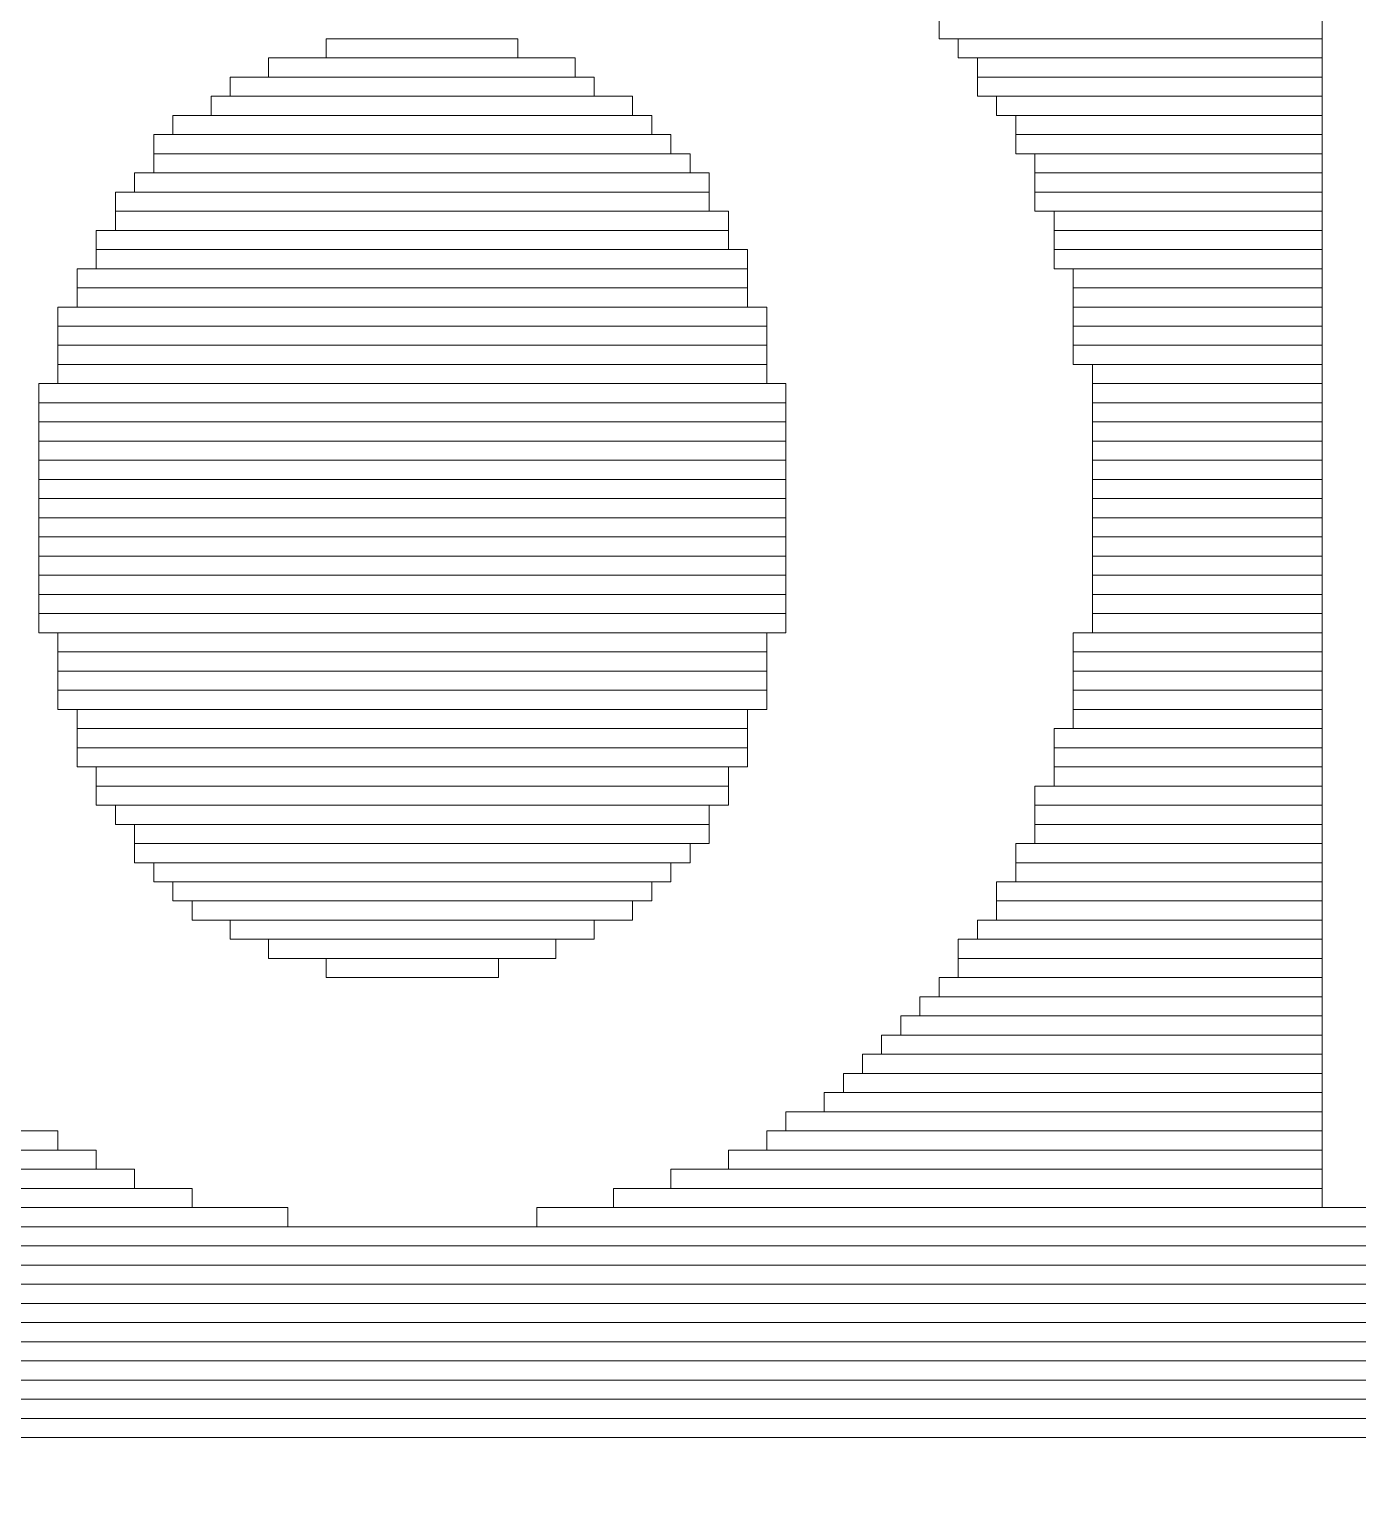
# Model space of a CAD drawing. Header units: millimetres. Extents: x -90 to 99, y -65 to 67.
# Drawn here: x 64.016 to 65.778, y -12.32 to -10.386 of the extents above; entities that cross this region are included whole.
import ezdxf

# ---------------------------------------------------------------- set-up
doc = ezdxf.new("R2010")
doc.units = ezdxf.units.MM
doc.header["$MEASUREMENT"] = 0
doc.layers.add('BG_OUTLINE', color=7, linetype='Continuous')
doc.layers.add('MA_PEN3', color=7, linetype='Continuous')

msp = doc.modelspace()

# ---------------------------------------------------------------- linework, layer by layer
at = {"layer": 'BG_OUTLINE', "color": 3, "lineweight": 9}
msp.add_open_spline([(-71.7269, -61.8795), (-71.7269, -61.8795), (-71.7343, 42.2681), (-71.7343, 42.2681), (-71.7343, 42.2681), (-71.7348, 43.0066), (-71.4419, 43.715), (-70.92, 44.2375), (-70.92, 44.2375), (-70.3982, 44.76), (-69.6866, 45.0538), (-68.9482, 45.0543), (-68.9482, 45.0543), (-68.9482, 45.0543), (75.2046, 45.0543), (75.2046, 45.0543), (75.2046, 45.0543), (76.8319, 45.0552), (78.1763, 43.7805), (78.2661, 42.1556), (78.2661, 42.1556), (78.2661, 42.1556), (78.2661, 31.2814), (78.2661, 31.2814), (78.2661, 31.2814), (78.2661, 31.2814), (72.2646, 31.2814), (72.2646, 31.2814), (72.2646, 31.2814), (72.2646, 31.2814), (72.2646, 26.9814), (72.2646, 26.9814), (72.2646, 26.9814), (72.2646, 26.9814), (78.2661, 26.9814), (78.2661, 26.9814), (78.2661, 26.9814), (78.2661, 26.9814), (78.2661, 18.6553), (78.2661, 18.6553), (78.2661, 18.6553), (78.2661, 18.6553), (72.2496, 18.6553), (72.2496, 18.6553), (72.2496, 18.6553), (72.2496, 18.6553), (72.2496, 14.3553), (72.2496, 14.3553), (72.2496, 14.3553), (72.2496, 14.3553), (78.2661, 14.3553), (78.2661, 14.3553), (78.2661, 14.3553), (78.2661, 14.3553), (78.2661, 9.255), (78.2661, 9.255), (78.2661, 9.255), (78.2661, 9.255), (72.2648, 9.255), (72.2648, 9.255), (72.2648, 9.255), (72.2648, 9.255), (72.2648, 4.955), (72.2648, 4.955), (72.2648, 4.955), (72.2648, 4.955), (78.2661, 4.955), (78.2661, 4.955), (78.2661, 4.955), (78.2661, 4.955), (78.2661, -3.3762), (78.2661, -3.3762), (78.2661, -3.3762), (78.2661, -3.3762), (72.2445, -3.3762), (72.2445, -3.3762), (72.2445, -3.3762), (72.2445, -3.3762), (72.2445, -7.6762), (72.2445, -7.6762), (72.2445, -7.6762), (72.2445, -7.6762), (78.2661, -7.6762), (78.2661, -7.6762), (78.2661, -7.6762), (78.2661, -7.6762), (78.2661, -12.7615), (78.2661, -12.7615), (78.2661, -12.7615), (78.2661, -12.7615), (72.2651, -12.7615), (72.2651, -12.7615), (72.2651, -12.7615), (72.2651, -12.7615), (72.2651, -17.0615), (72.2651, -17.0615), (72.2651, -17.0615), (72.2651, -17.0615), (78.2661, -17.0615), (78.2661, -17.0615), (78.2661, -17.0615), (78.2661, -17.0615), (78.2661, -25.4097), (78.2661, -25.4097), (78.2661, -25.4097), (78.2661, -25.4097), (72.2656, -25.4097), (72.2656, -25.4097), (72.2656, -25.4097), (72.2656, -25.4097), (72.2656, -29.7097), (72.2656, -29.7097), (72.2656, -29.7097), (72.2656, -29.7097), (78.2661, -29.7097), (78.2661, -29.7097), (78.2661, -29.7097), (78.2661, -29.7097), (78.2661, -34.793), (78.2661, -34.793), (78.2661, -34.793), (78.2661, -34.793), (72.2679, -34.793), (72.2679, -34.793), (72.2679, -34.793), (72.2679, -34.793), (72.2679, -39.0929), (72.2679, -39.0929), (72.2679, -39.0929), (72.2679, -39.0929), (78.2661, -39.0929), (78.2661, -39.0929), (78.2661, -39.0929), (78.2661, -39.0929), (78.2661, -47.4269), (78.2661, -47.4269), (78.2661, -47.4269), (78.2661, -47.4269), (72.2679, -47.4269), (72.2679, -47.4269), (72.2679, -47.4269), (72.2679, -47.4269), (72.2679, -51.7269), (72.2679, -51.7269), (72.2679, -51.7269), (72.2679, -51.7269), (78.2661, -51.7269), (78.2661, -51.7269), (78.2661, -51.7269), (78.2661, -51.7269), (78.2661, -51.8138), (78.2661, -51.8138), (78.2661, -51.8138), (78.2661, -51.8138), (78.2656, -61.8468), (78.2656, -61.8468), (78.2656, -61.8468), (78.2661, -62.6669), (77.9407, -63.4536), (77.3612, -64.0339), (77.3612, -64.0339), (76.7817, -64.6142), (75.9915, -64.9405), (75.1713, -64.941), (75.1713, -64.941), (75.1713, -64.941), (-68.6609, -64.9456), (-68.6609, -64.9456), (-68.6609, -64.9456), (-69.4735, -64.9461), (-70.2531, -64.6237), (-70.8281, -64.0495), (-70.8281, -64.0495), (-71.4031, -63.4752), (-71.7264, -62.6922), (-71.7269, -61.8795)], degree=3, knots=[0, 0, 0, 0, 0.022727, 0.022727, 0.022727, 0.022727, 0.045455, 0.045455, 0.045455, 0.045455, 0.068182, 0.068182, 0.068182, 0.068182, 0.090909, 0.090909, 0.090909, 0.090909, 0.113636, 0.113636, 0.113636, 0.113636, 0.136364, 0.136364, 0.136364, 0.136364, 0.159091, 0.159091, 0.159091, 0.159091, 0.181818, 0.181818, 0.181818, 0.181818, 0.204545, 0.204545, 0.204545, 0.204545, 0.227273, 0.227273, 0.227273, 0.227273, 0.25, 0.25, 0.25, 0.25, 0.272727, 0.272727, 0.272727, 0.272727, 0.295455, 0.295455, 0.295455, 0.295455, 0.318182, 0.318182, 0.318182, 0.318182, 0.340909, 0.340909, 0.340909, 0.340909, 0.363636, 0.363636, 0.363636, 0.363636, 0.386364, 0.386364, 0.386364, 0.386364, 0.409091, 0.409091, 0.409091, 0.409091, 0.431818, 0.431818, 0.431818, 0.431818, 0.454545, 0.454545, 0.454545, 0.454545, 0.477273, 0.477273, 0.477273, 0.477273, 0.5, 0.5, 0.5, 0.5, 0.522727, 0.522727, 0.522727, 0.522727, 0.545455, 0.545455, 0.545455, 0.545455, 0.568182, 0.568182, 0.568182, 0.568182, 0.590909, 0.590909, 0.590909, 0.590909, 0.613636, 0.613636, 0.613636, 0.613636, 0.636364, 0.636364, 0.636364, 0.636364, 0.659091, 0.659091, 0.659091, 0.659091, 0.681818, 0.681818, 0.681818, 0.681818, 0.704545, 0.704545, 0.704545, 0.704545, 0.727273, 0.727273, 0.727273, 0.727273, 0.75, 0.75, 0.75, 0.75, 0.772727, 0.772727, 0.772727, 0.772727, 0.795455, 0.795455, 0.795455, 0.795455, 0.818182, 0.818182, 0.818182, 0.818182, 0.840909, 0.840909, 0.840909, 0.840909, 0.863636, 0.863636, 0.863636, 0.863636, 0.886364, 0.886364, 0.886364, 0.886364, 0.909091, 0.909091, 0.909091, 0.909091, 0.931818, 0.931818, 0.931818, 0.931818, 0.954545, 0.954545, 0.954545, 0.954545, 0.977273, 0.977273, 0.977273, 0.977273, 1, 1, 1, 1], dxfattribs=at)
at = {"layer": 'MA_PEN3', "color": 5, "lineweight": 9}
for points in [[(65.2224, -10.3991), (65.2224, -10.3991), (65.2224, -10.3737), (65.2224, -10.3737), (65.2224, -10.3737), (65.2224, -10.3737), (65.7304, -10.3737), (65.7304, -10.3737), (65.7304, -10.3737), (65.7304, -10.3737), (65.7304, -10.3991), (65.7304, -10.3991), (65.7304, -10.3991), (65.7304, -10.3991), (65.2224, -10.3991), (65.2224, -10.3991)], [(64.4096, -10.4245), (64.4096, -10.4245), (64.4096, -10.3991), (64.4096, -10.3991), (64.4096, -10.3991), (64.4096, -10.3991), (64.6636, -10.3991), (64.6636, -10.3991), (64.6636, -10.3991), (64.6636, -10.3991), (64.6636, -10.4245), (64.6636, -10.4245), (64.6636, -10.4245), (64.6636, -10.4245), (64.4096, -10.4245), (64.4096, -10.4245)], [(65.2478, -10.4245), (65.2478, -10.4245), (65.2478, -10.3991), (65.2478, -10.3991), (65.2478, -10.3991), (65.2478, -10.3991), (65.7304, -10.3991), (65.7304, -10.3991), (65.7304, -10.3991), (65.7304, -10.3991), (65.7304, -10.4245), (65.7304, -10.4245), (65.7304, -10.4245), (65.7304, -10.4245), (65.2478, -10.4245), (65.2478, -10.4245)], [(64.3334, -10.4499), (64.3334, -10.4499), (64.3334, -10.4245), (64.3334, -10.4245), (64.3334, -10.4245), (64.3334, -10.4245), (64.7398, -10.4245), (64.7398, -10.4245), (64.7398, -10.4245), (64.7398, -10.4245), (64.7398, -10.4499), (64.7398, -10.4499), (64.7398, -10.4499), (64.7398, -10.4499), (64.3334, -10.4499), (64.3334, -10.4499)], [(65.2732, -10.4499), (65.2732, -10.4499), (65.2732, -10.4245), (65.2732, -10.4245), (65.2732, -10.4245), (65.2732, -10.4245), (65.7304, -10.4245), (65.7304, -10.4245), (65.7304, -10.4245), (65.7304, -10.4245), (65.7304, -10.4499), (65.7304, -10.4499), (65.7304, -10.4499), (65.7304, -10.4499), (65.2732, -10.4499), (65.2732, -10.4499)], [(64.2826, -10.4753), (64.2826, -10.4753), (64.2826, -10.4499), (64.2826, -10.4499), (64.2826, -10.4499), (64.2826, -10.4499), (64.7652, -10.4499), (64.7652, -10.4499), (64.7652, -10.4499), (64.7652, -10.4499), (64.7652, -10.4753), (64.7652, -10.4753), (64.7652, -10.4753), (64.7652, -10.4753), (64.2826, -10.4753), (64.2826, -10.4753)], [(65.2732, -10.4753), (65.2732, -10.4753), (65.2732, -10.4499), (65.2732, -10.4499), (65.2732, -10.4499), (65.2732, -10.4499), (65.7304, -10.4499), (65.7304, -10.4499), (65.7304, -10.4499), (65.7304, -10.4499), (65.7304, -10.4753), (65.7304, -10.4753), (65.7304, -10.4753), (65.7304, -10.4753), (65.2732, -10.4753), (65.2732, -10.4753)], [(64.2572, -10.5007), (64.2572, -10.5007), (64.2572, -10.4753), (64.2572, -10.4753), (64.2572, -10.4753), (64.2572, -10.4753), (64.816, -10.4753), (64.816, -10.4753), (64.816, -10.4753), (64.816, -10.4753), (64.816, -10.5007), (64.816, -10.5007), (64.816, -10.5007), (64.816, -10.5007), (64.2572, -10.5007), (64.2572, -10.5007)], [(65.2986, -10.5007), (65.2986, -10.5007), (65.2986, -10.4753), (65.2986, -10.4753), (65.2986, -10.4753), (65.2986, -10.4753), (65.7304, -10.4753), (65.7304, -10.4753), (65.7304, -10.4753), (65.7304, -10.4753), (65.7304, -10.5007), (65.7304, -10.5007), (65.7304, -10.5007), (65.7304, -10.5007), (65.2986, -10.5007), (65.2986, -10.5007)], [(64.2064, -10.5261), (64.2064, -10.5261), (64.2064, -10.5007), (64.2064, -10.5007), (64.2064, -10.5007), (64.2064, -10.5007), (64.8414, -10.5007), (64.8414, -10.5007), (64.8414, -10.5007), (64.8414, -10.5007), (64.8414, -10.5261), (64.8414, -10.5261), (64.8414, -10.5261), (64.8414, -10.5261), (64.2064, -10.5261), (64.2064, -10.5261)], [(65.324, -10.5261), (65.324, -10.5261), (65.324, -10.5007), (65.324, -10.5007), (65.324, -10.5007), (65.324, -10.5007), (65.7304, -10.5007), (65.7304, -10.5007), (65.7304, -10.5007), (65.7304, -10.5007), (65.7304, -10.5261), (65.7304, -10.5261), (65.7304, -10.5261), (65.7304, -10.5261), (65.324, -10.5261), (65.324, -10.5261)], [(64.181, -10.5515), (64.181, -10.5515), (64.181, -10.5261), (64.181, -10.5261), (64.181, -10.5261), (64.181, -10.5261), (64.8668, -10.5261), (64.8668, -10.5261), (64.8668, -10.5261), (64.8668, -10.5261), (64.8668, -10.5515), (64.8668, -10.5515), (64.8668, -10.5515), (64.8668, -10.5515), (64.181, -10.5515), (64.181, -10.5515)], [(65.324, -10.5515), (65.324, -10.5515), (65.324, -10.5261), (65.324, -10.5261), (65.324, -10.5261), (65.324, -10.5261), (65.7304, -10.5261), (65.7304, -10.5261), (65.7304, -10.5261), (65.7304, -10.5261), (65.7304, -10.5515), (65.7304, -10.5515), (65.7304, -10.5515), (65.7304, -10.5515), (65.324, -10.5515), (65.324, -10.5515)], [(64.181, -10.5769), (64.181, -10.5769), (64.181, -10.5515), (64.181, -10.5515), (64.181, -10.5515), (64.181, -10.5515), (64.8922, -10.5515), (64.8922, -10.5515), (64.8922, -10.5515), (64.8922, -10.5515), (64.8922, -10.5769), (64.8922, -10.5769), (64.8922, -10.5769), (64.8922, -10.5769), (64.181, -10.5769), (64.181, -10.5769)], [(65.3494, -10.5769), (65.3494, -10.5769), (65.3494, -10.5515), (65.3494, -10.5515), (65.3494, -10.5515), (65.3494, -10.5515), (65.7304, -10.5515), (65.7304, -10.5515), (65.7304, -10.5515), (65.7304, -10.5515), (65.7304, -10.5769), (65.7304, -10.5769), (65.7304, -10.5769), (65.7304, -10.5769), (65.3494, -10.5769), (65.3494, -10.5769)], [(64.1556, -10.6023), (64.1556, -10.6023), (64.1556, -10.5769), (64.1556, -10.5769), (64.1556, -10.5769), (64.1556, -10.5769), (64.9176, -10.5769), (64.9176, -10.5769), (64.9176, -10.5769), (64.9176, -10.5769), (64.9176, -10.6023), (64.9176, -10.6023), (64.9176, -10.6023), (64.9176, -10.6023), (64.1556, -10.6023), (64.1556, -10.6023)], [(65.3494, -10.6023), (65.3494, -10.6023), (65.3494, -10.5769), (65.3494, -10.5769), (65.3494, -10.5769), (65.3494, -10.5769), (65.7304, -10.5769), (65.7304, -10.5769), (65.7304, -10.5769), (65.7304, -10.5769), (65.7304, -10.6023), (65.7304, -10.6023), (65.7304, -10.6023), (65.7304, -10.6023), (65.3494, -10.6023), (65.3494, -10.6023)], [(64.1302, -10.6277), (64.1302, -10.6277), (64.1302, -10.6023), (64.1302, -10.6023), (64.1302, -10.6023), (64.1302, -10.6023), (64.9176, -10.6023), (64.9176, -10.6023), (64.9176, -10.6023), (64.9176, -10.6023), (64.9176, -10.6277), (64.9176, -10.6277), (64.9176, -10.6277), (64.9176, -10.6277), (64.1302, -10.6277), (64.1302, -10.6277)], [(65.3494, -10.6277), (65.3494, -10.6277), (65.3494, -10.6023), (65.3494, -10.6023), (65.3494, -10.6023), (65.3494, -10.6023), (65.7304, -10.6023), (65.7304, -10.6023), (65.7304, -10.6023), (65.7304, -10.6023), (65.7304, -10.6277), (65.7304, -10.6277), (65.7304, -10.6277), (65.7304, -10.6277), (65.3494, -10.6277), (65.3494, -10.6277)], [(64.1302, -10.6531), (64.1302, -10.6531), (64.1302, -10.6277), (64.1302, -10.6277), (64.1302, -10.6277), (64.1302, -10.6277), (64.943, -10.6277), (64.943, -10.6277), (64.943, -10.6277), (64.943, -10.6277), (64.943, -10.6531), (64.943, -10.6531), (64.943, -10.6531), (64.943, -10.6531), (64.1302, -10.6531), (64.1302, -10.6531)], [(65.3748, -10.6531), (65.3748, -10.6531), (65.3748, -10.6277), (65.3748, -10.6277), (65.3748, -10.6277), (65.3748, -10.6277), (65.7304, -10.6277), (65.7304, -10.6277), (65.7304, -10.6277), (65.7304, -10.6277), (65.7304, -10.6531), (65.7304, -10.6531), (65.7304, -10.6531), (65.7304, -10.6531), (65.3748, -10.6531), (65.3748, -10.6531)], [(64.1048, -10.6785), (64.1048, -10.6785), (64.1048, -10.6531), (64.1048, -10.6531), (64.1048, -10.6531), (64.1048, -10.6531), (64.943, -10.6531), (64.943, -10.6531), (64.943, -10.6531), (64.943, -10.6531), (64.943, -10.6785), (64.943, -10.6785), (64.943, -10.6785), (64.943, -10.6785), (64.1048, -10.6785), (64.1048, -10.6785)], [(65.3748, -10.6785), (65.3748, -10.6785), (65.3748, -10.6531), (65.3748, -10.6531), (65.3748, -10.6531), (65.3748, -10.6531), (65.7304, -10.6531), (65.7304, -10.6531), (65.7304, -10.6531), (65.7304, -10.6531), (65.7304, -10.6785), (65.7304, -10.6785), (65.7304, -10.6785), (65.7304, -10.6785), (65.3748, -10.6785), (65.3748, -10.6785)], [(64.1048, -10.7039), (64.1048, -10.7039), (64.1048, -10.6785), (64.1048, -10.6785), (64.1048, -10.6785), (64.1048, -10.6785), (64.9684, -10.6785), (64.9684, -10.6785), (64.9684, -10.6785), (64.9684, -10.6785), (64.9684, -10.7039), (64.9684, -10.7039), (64.9684, -10.7039), (64.9684, -10.7039), (64.1048, -10.7039), (64.1048, -10.7039)], [(65.3748, -10.7039), (65.3748, -10.7039), (65.3748, -10.6785), (65.3748, -10.6785), (65.3748, -10.6785), (65.3748, -10.6785), (65.7304, -10.6785), (65.7304, -10.6785), (65.7304, -10.6785), (65.7304, -10.6785), (65.7304, -10.7039), (65.7304, -10.7039), (65.7304, -10.7039), (65.7304, -10.7039), (65.3748, -10.7039), (65.3748, -10.7039)], [(64.0794, -10.7293), (64.0794, -10.7293), (64.0794, -10.7039), (64.0794, -10.7039), (64.0794, -10.7039), (64.0794, -10.7039), (64.9684, -10.7039), (64.9684, -10.7039), (64.9684, -10.7039), (64.9684, -10.7039), (64.9684, -10.7293), (64.9684, -10.7293), (64.9684, -10.7293), (64.9684, -10.7293), (64.0794, -10.7293), (64.0794, -10.7293)], [(65.4002, -10.7293), (65.4002, -10.7293), (65.4002, -10.7039), (65.4002, -10.7039), (65.4002, -10.7039), (65.4002, -10.7039), (65.7304, -10.7039), (65.7304, -10.7039), (65.7304, -10.7039), (65.7304, -10.7039), (65.7304, -10.7293), (65.7304, -10.7293), (65.7304, -10.7293), (65.7304, -10.7293), (65.4002, -10.7293), (65.4002, -10.7293)], [(64.0794, -10.7547), (64.0794, -10.7547), (64.0794, -10.7293), (64.0794, -10.7293), (64.0794, -10.7293), (64.0794, -10.7293), (64.9684, -10.7293), (64.9684, -10.7293), (64.9684, -10.7293), (64.9684, -10.7293), (64.9684, -10.7547), (64.9684, -10.7547), (64.9684, -10.7547), (64.9684, -10.7547), (64.0794, -10.7547), (64.0794, -10.7547)], [(65.4002, -10.7547), (65.4002, -10.7547), (65.4002, -10.7293), (65.4002, -10.7293), (65.4002, -10.7293), (65.4002, -10.7293), (65.7304, -10.7293), (65.7304, -10.7293), (65.7304, -10.7293), (65.7304, -10.7293), (65.7304, -10.7547), (65.7304, -10.7547), (65.7304, -10.7547), (65.7304, -10.7547), (65.4002, -10.7547), (65.4002, -10.7547)], [(64.054, -10.7801), (64.054, -10.7801), (64.054, -10.7547), (64.054, -10.7547), (64.054, -10.7547), (64.054, -10.7547), (64.9938, -10.7547), (64.9938, -10.7547), (64.9938, -10.7547), (64.9938, -10.7547), (64.9938, -10.7801), (64.9938, -10.7801), (64.9938, -10.7801), (64.9938, -10.7801), (64.054, -10.7801), (64.054, -10.7801)], [(65.4002, -10.7801), (65.4002, -10.7801), (65.4002, -10.7547), (65.4002, -10.7547), (65.4002, -10.7547), (65.4002, -10.7547), (65.7304, -10.7547), (65.7304, -10.7547), (65.7304, -10.7547), (65.7304, -10.7547), (65.7304, -10.7801), (65.7304, -10.7801), (65.7304, -10.7801), (65.7304, -10.7801), (65.4002, -10.7801), (65.4002, -10.7801)], [(64.054, -10.8055), (64.054, -10.8055), (64.054, -10.7801), (64.054, -10.7801), (64.054, -10.7801), (64.054, -10.7801), (64.9938, -10.7801), (64.9938, -10.7801), (64.9938, -10.7801), (64.9938, -10.7801), (64.9938, -10.8055), (64.9938, -10.8055), (64.9938, -10.8055), (64.9938, -10.8055), (64.054, -10.8055), (64.054, -10.8055)], [(65.4002, -10.8055), (65.4002, -10.8055), (65.4002, -10.7801), (65.4002, -10.7801), (65.4002, -10.7801), (65.4002, -10.7801), (65.7304, -10.7801), (65.7304, -10.7801), (65.7304, -10.7801), (65.7304, -10.7801), (65.7304, -10.8055), (65.7304, -10.8055), (65.7304, -10.8055), (65.7304, -10.8055), (65.4002, -10.8055), (65.4002, -10.8055)], [(64.054, -10.8309), (64.054, -10.8309), (64.054, -10.8055), (64.054, -10.8055), (64.054, -10.8055), (64.054, -10.8055), (64.9938, -10.8055), (64.9938, -10.8055), (64.9938, -10.8055), (64.9938, -10.8055), (64.9938, -10.8309), (64.9938, -10.8309), (64.9938, -10.8309), (64.9938, -10.8309), (64.054, -10.8309), (64.054, -10.8309)], [(65.4002, -10.8309), (65.4002, -10.8309), (65.4002, -10.8055), (65.4002, -10.8055), (65.4002, -10.8055), (65.4002, -10.8055), (65.7304, -10.8055), (65.7304, -10.8055), (65.7304, -10.8055), (65.7304, -10.8055), (65.7304, -10.8309), (65.7304, -10.8309), (65.7304, -10.8309), (65.7304, -10.8309), (65.4002, -10.8309), (65.4002, -10.8309)], [(64.054, -10.8563), (64.054, -10.8563), (64.054, -10.8309), (64.054, -10.8309), (64.054, -10.8309), (64.054, -10.8309), (64.9938, -10.8309), (64.9938, -10.8309), (64.9938, -10.8309), (64.9938, -10.8309), (64.9938, -10.8563), (64.9938, -10.8563), (64.9938, -10.8563), (64.9938, -10.8563), (64.054, -10.8563), (64.054, -10.8563)], [(65.4256, -10.8563), (65.4256, -10.8563), (65.4256, -10.8309), (65.4256, -10.8309), (65.4256, -10.8309), (65.4256, -10.8309), (65.7304, -10.8309), (65.7304, -10.8309), (65.7304, -10.8309), (65.7304, -10.8309), (65.7304, -10.8563), (65.7304, -10.8563), (65.7304, -10.8563), (65.7304, -10.8563), (65.4256, -10.8563), (65.4256, -10.8563)], [(64.0286, -10.8817), (64.0286, -10.8817), (64.0286, -10.8563), (64.0286, -10.8563), (64.0286, -10.8563), (64.0286, -10.8563), (65.0192, -10.8563), (65.0192, -10.8563), (65.0192, -10.8563), (65.0192, -10.8563), (65.0192, -10.8817), (65.0192, -10.8817), (65.0192, -10.8817), (65.0192, -10.8817), (64.0286, -10.8817), (64.0286, -10.8817)], [(65.4256, -10.8817), (65.4256, -10.8817), (65.4256, -10.8563), (65.4256, -10.8563), (65.4256, -10.8563), (65.4256, -10.8563), (65.7304, -10.8563), (65.7304, -10.8563), (65.7304, -10.8563), (65.7304, -10.8563), (65.7304, -10.8817), (65.7304, -10.8817), (65.7304, -10.8817), (65.7304, -10.8817), (65.4256, -10.8817), (65.4256, -10.8817)], [(64.0286, -10.9071), (64.0286, -10.9071), (64.0286, -10.8817), (64.0286, -10.8817), (64.0286, -10.8817), (64.0286, -10.8817), (65.0192, -10.8817), (65.0192, -10.8817), (65.0192, -10.8817), (65.0192, -10.8817), (65.0192, -10.9071), (65.0192, -10.9071), (65.0192, -10.9071), (65.0192, -10.9071), (64.0286, -10.9071), (64.0286, -10.9071)], [(65.4256, -10.9071), (65.4256, -10.9071), (65.4256, -10.8817), (65.4256, -10.8817), (65.4256, -10.8817), (65.4256, -10.8817), (65.7304, -10.8817), (65.7304, -10.8817), (65.7304, -10.8817), (65.7304, -10.8817), (65.7304, -10.9071), (65.7304, -10.9071), (65.7304, -10.9071), (65.7304, -10.9071), (65.4256, -10.9071), (65.4256, -10.9071)], [(64.0286, -10.9325), (64.0286, -10.9325), (64.0286, -10.9071), (64.0286, -10.9071), (64.0286, -10.9071), (64.0286, -10.9071), (65.0192, -10.9071), (65.0192, -10.9071), (65.0192, -10.9071), (65.0192, -10.9071), (65.0192, -10.9325), (65.0192, -10.9325), (65.0192, -10.9325), (65.0192, -10.9325), (64.0286, -10.9325), (64.0286, -10.9325)], [(65.4256, -10.9325), (65.4256, -10.9325), (65.4256, -10.9071), (65.4256, -10.9071), (65.4256, -10.9071), (65.4256, -10.9071), (65.7304, -10.9071), (65.7304, -10.9071), (65.7304, -10.9071), (65.7304, -10.9071), (65.7304, -10.9325), (65.7304, -10.9325), (65.7304, -10.9325), (65.7304, -10.9325), (65.4256, -10.9325), (65.4256, -10.9325)], [(64.0286, -10.9579), (64.0286, -10.9579), (64.0286, -10.9325), (64.0286, -10.9325), (64.0286, -10.9325), (64.0286, -10.9325), (65.0192, -10.9325), (65.0192, -10.9325), (65.0192, -10.9325), (65.0192, -10.9325), (65.0192, -10.9579), (65.0192, -10.9579), (65.0192, -10.9579), (65.0192, -10.9579), (64.0286, -10.9579), (64.0286, -10.9579)], [(65.4256, -10.9579), (65.4256, -10.9579), (65.4256, -10.9325), (65.4256, -10.9325), (65.4256, -10.9325), (65.4256, -10.9325), (65.7304, -10.9325), (65.7304, -10.9325), (65.7304, -10.9325), (65.7304, -10.9325), (65.7304, -10.9579), (65.7304, -10.9579), (65.7304, -10.9579), (65.7304, -10.9579), (65.4256, -10.9579), (65.4256, -10.9579)], [(64.0286, -10.9833), (64.0286, -10.9833), (64.0286, -10.9579), (64.0286, -10.9579), (64.0286, -10.9579), (64.0286, -10.9579), (65.0192, -10.9579), (65.0192, -10.9579), (65.0192, -10.9579), (65.0192, -10.9579), (65.0192, -10.9833), (65.0192, -10.9833), (65.0192, -10.9833), (65.0192, -10.9833), (64.0286, -10.9833), (64.0286, -10.9833)], [(65.4256, -10.9833), (65.4256, -10.9833), (65.4256, -10.9579), (65.4256, -10.9579), (65.4256, -10.9579), (65.4256, -10.9579), (65.7304, -10.9579), (65.7304, -10.9579), (65.7304, -10.9579), (65.7304, -10.9579), (65.7304, -10.9833), (65.7304, -10.9833), (65.7304, -10.9833), (65.7304, -10.9833), (65.4256, -10.9833), (65.4256, -10.9833)], [(64.0286, -11.0087), (64.0286, -11.0087), (64.0286, -10.9833), (64.0286, -10.9833), (64.0286, -10.9833), (64.0286, -10.9833), (65.0192, -10.9833), (65.0192, -10.9833), (65.0192, -10.9833), (65.0192, -10.9833), (65.0192, -11.0087), (65.0192, -11.0087), (65.0192, -11.0087), (65.0192, -11.0087), (64.0286, -11.0087), (64.0286, -11.0087)], [(65.4256, -11.0087), (65.4256, -11.0087), (65.4256, -10.9833), (65.4256, -10.9833), (65.4256, -10.9833), (65.4256, -10.9833), (65.7304, -10.9833), (65.7304, -10.9833), (65.7304, -10.9833), (65.7304, -10.9833), (65.7304, -11.0087), (65.7304, -11.0087), (65.7304, -11.0087), (65.7304, -11.0087), (65.4256, -11.0087), (65.4256, -11.0087)], [(64.0286, -11.0341), (64.0286, -11.0341), (64.0286, -11.0087), (64.0286, -11.0087), (64.0286, -11.0087), (64.0286, -11.0087), (65.0192, -11.0087), (65.0192, -11.0087), (65.0192, -11.0087), (65.0192, -11.0087), (65.0192, -11.0341), (65.0192, -11.0341), (65.0192, -11.0341), (65.0192, -11.0341), (64.0286, -11.0341), (64.0286, -11.0341)], [(65.4256, -11.0341), (65.4256, -11.0341), (65.4256, -11.0087), (65.4256, -11.0087), (65.4256, -11.0087), (65.4256, -11.0087), (65.7304, -11.0087), (65.7304, -11.0087), (65.7304, -11.0087), (65.7304, -11.0087), (65.7304, -11.0341), (65.7304, -11.0341), (65.7304, -11.0341), (65.7304, -11.0341), (65.4256, -11.0341), (65.4256, -11.0341)], [(64.0286, -11.0595), (64.0286, -11.0595), (64.0286, -11.0341), (64.0286, -11.0341), (64.0286, -11.0341), (64.0286, -11.0341), (65.0192, -11.0341), (65.0192, -11.0341), (65.0192, -11.0341), (65.0192, -11.0341), (65.0192, -11.0595), (65.0192, -11.0595), (65.0192, -11.0595), (65.0192, -11.0595), (64.0286, -11.0595), (64.0286, -11.0595)], [(65.4256, -11.0595), (65.4256, -11.0595), (65.4256, -11.0341), (65.4256, -11.0341), (65.4256, -11.0341), (65.4256, -11.0341), (65.7304, -11.0341), (65.7304, -11.0341), (65.7304, -11.0341), (65.7304, -11.0341), (65.7304, -11.0595), (65.7304, -11.0595), (65.7304, -11.0595), (65.7304, -11.0595), (65.4256, -11.0595), (65.4256, -11.0595)], [(64.0286, -11.0849), (64.0286, -11.0849), (64.0286, -11.0595), (64.0286, -11.0595), (64.0286, -11.0595), (64.0286, -11.0595), (65.0192, -11.0595), (65.0192, -11.0595), (65.0192, -11.0595), (65.0192, -11.0595), (65.0192, -11.0849), (65.0192, -11.0849), (65.0192, -11.0849), (65.0192, -11.0849), (64.0286, -11.0849), (64.0286, -11.0849)], [(65.4256, -11.0849), (65.4256, -11.0849), (65.4256, -11.0595), (65.4256, -11.0595), (65.4256, -11.0595), (65.4256, -11.0595), (65.7304, -11.0595), (65.7304, -11.0595), (65.7304, -11.0595), (65.7304, -11.0595), (65.7304, -11.0849), (65.7304, -11.0849), (65.7304, -11.0849), (65.7304, -11.0849), (65.4256, -11.0849), (65.4256, -11.0849)], [(64.0286, -11.1103), (64.0286, -11.1103), (64.0286, -11.0849), (64.0286, -11.0849), (64.0286, -11.0849), (64.0286, -11.0849), (65.0192, -11.0849), (65.0192, -11.0849), (65.0192, -11.0849), (65.0192, -11.0849), (65.0192, -11.1103), (65.0192, -11.1103), (65.0192, -11.1103), (65.0192, -11.1103), (64.0286, -11.1103), (64.0286, -11.1103)], [(65.4256, -11.1103), (65.4256, -11.1103), (65.4256, -11.0849), (65.4256, -11.0849), (65.4256, -11.0849), (65.4256, -11.0849), (65.7304, -11.0849), (65.7304, -11.0849), (65.7304, -11.0849), (65.7304, -11.0849), (65.7304, -11.1103), (65.7304, -11.1103), (65.7304, -11.1103), (65.7304, -11.1103), (65.4256, -11.1103), (65.4256, -11.1103)], [(64.0286, -11.1357), (64.0286, -11.1357), (64.0286, -11.1103), (64.0286, -11.1103), (64.0286, -11.1103), (64.0286, -11.1103), (65.0192, -11.1103), (65.0192, -11.1103), (65.0192, -11.1103), (65.0192, -11.1103), (65.0192, -11.1357), (65.0192, -11.1357), (65.0192, -11.1357), (65.0192, -11.1357), (64.0286, -11.1357), (64.0286, -11.1357)], [(65.4256, -11.1357), (65.4256, -11.1357), (65.4256, -11.1103), (65.4256, -11.1103), (65.4256, -11.1103), (65.4256, -11.1103), (65.7304, -11.1103), (65.7304, -11.1103), (65.7304, -11.1103), (65.7304, -11.1103), (65.7304, -11.1357), (65.7304, -11.1357), (65.7304, -11.1357), (65.7304, -11.1357), (65.4256, -11.1357), (65.4256, -11.1357)], [(64.0286, -11.1611), (64.0286, -11.1611), (64.0286, -11.1357), (64.0286, -11.1357), (64.0286, -11.1357), (64.0286, -11.1357), (65.0192, -11.1357), (65.0192, -11.1357), (65.0192, -11.1357), (65.0192, -11.1357), (65.0192, -11.1611), (65.0192, -11.1611), (65.0192, -11.1611), (65.0192, -11.1611), (64.0286, -11.1611), (64.0286, -11.1611)], [(65.4256, -11.1611), (65.4256, -11.1611), (65.4256, -11.1357), (65.4256, -11.1357), (65.4256, -11.1357), (65.4256, -11.1357), (65.7304, -11.1357), (65.7304, -11.1357), (65.7304, -11.1357), (65.7304, -11.1357), (65.7304, -11.1611), (65.7304, -11.1611), (65.7304, -11.1611), (65.7304, -11.1611), (65.4256, -11.1611), (65.4256, -11.1611)], [(64.0286, -11.1865), (64.0286, -11.1865), (64.0286, -11.1611), (64.0286, -11.1611), (64.0286, -11.1611), (64.0286, -11.1611), (65.0192, -11.1611), (65.0192, -11.1611), (65.0192, -11.1611), (65.0192, -11.1611), (65.0192, -11.1865), (65.0192, -11.1865), (65.0192, -11.1865), (65.0192, -11.1865), (64.0286, -11.1865), (64.0286, -11.1865)], [(65.4256, -11.1865), (65.4256, -11.1865), (65.4256, -11.1611), (65.4256, -11.1611), (65.4256, -11.1611), (65.4256, -11.1611), (65.7304, -11.1611), (65.7304, -11.1611), (65.7304, -11.1611), (65.7304, -11.1611), (65.7304, -11.1865), (65.7304, -11.1865), (65.7304, -11.1865), (65.7304, -11.1865), (65.4256, -11.1865), (65.4256, -11.1865)], [(64.054, -11.2119), (64.054, -11.2119), (64.054, -11.1865), (64.054, -11.1865), (64.054, -11.1865), (64.054, -11.1865), (64.9938, -11.1865), (64.9938, -11.1865), (64.9938, -11.1865), (64.9938, -11.1865), (64.9938, -11.2119), (64.9938, -11.2119), (64.9938, -11.2119), (64.9938, -11.2119), (64.054, -11.2119), (64.054, -11.2119)], [(65.4002, -11.2119), (65.4002, -11.2119), (65.4002, -11.1865), (65.4002, -11.1865), (65.4002, -11.1865), (65.4002, -11.1865), (65.7304, -11.1865), (65.7304, -11.1865), (65.7304, -11.1865), (65.7304, -11.1865), (65.7304, -11.2119), (65.7304, -11.2119), (65.7304, -11.2119), (65.7304, -11.2119), (65.4002, -11.2119), (65.4002, -11.2119)], [(64.054, -11.2373), (64.054, -11.2373), (64.054, -11.2119), (64.054, -11.2119), (64.054, -11.2119), (64.054, -11.2119), (64.9938, -11.2119), (64.9938, -11.2119), (64.9938, -11.2119), (64.9938, -11.2119), (64.9938, -11.2373), (64.9938, -11.2373), (64.9938, -11.2373), (64.9938, -11.2373), (64.054, -11.2373), (64.054, -11.2373)], [(65.4002, -11.2373), (65.4002, -11.2373), (65.4002, -11.2119), (65.4002, -11.2119), (65.4002, -11.2119), (65.4002, -11.2119), (65.7304, -11.2119), (65.7304, -11.2119), (65.7304, -11.2119), (65.7304, -11.2119), (65.7304, -11.2373), (65.7304, -11.2373), (65.7304, -11.2373), (65.7304, -11.2373), (65.4002, -11.2373), (65.4002, -11.2373)], [(64.054, -11.2627), (64.054, -11.2627), (64.054, -11.2373), (64.054, -11.2373), (64.054, -11.2373), (64.054, -11.2373), (64.9938, -11.2373), (64.9938, -11.2373), (64.9938, -11.2373), (64.9938, -11.2373), (64.9938, -11.2627), (64.9938, -11.2627), (64.9938, -11.2627), (64.9938, -11.2627), (64.054, -11.2627), (64.054, -11.2627)], [(65.4002, -11.2627), (65.4002, -11.2627), (65.4002, -11.2373), (65.4002, -11.2373), (65.4002, -11.2373), (65.4002, -11.2373), (65.7304, -11.2373), (65.7304, -11.2373), (65.7304, -11.2373), (65.7304, -11.2373), (65.7304, -11.2627), (65.7304, -11.2627), (65.7304, -11.2627), (65.7304, -11.2627), (65.4002, -11.2627), (65.4002, -11.2627)], [(64.054, -11.2881), (64.054, -11.2881), (64.054, -11.2627), (64.054, -11.2627), (64.054, -11.2627), (64.054, -11.2627), (64.9938, -11.2627), (64.9938, -11.2627), (64.9938, -11.2627), (64.9938, -11.2627), (64.9938, -11.2881), (64.9938, -11.2881), (64.9938, -11.2881), (64.9938, -11.2881), (64.054, -11.2881), (64.054, -11.2881)], [(65.4002, -11.2881), (65.4002, -11.2881), (65.4002, -11.2627), (65.4002, -11.2627), (65.4002, -11.2627), (65.4002, -11.2627), (65.7304, -11.2627), (65.7304, -11.2627), (65.7304, -11.2627), (65.7304, -11.2627), (65.7304, -11.2881), (65.7304, -11.2881), (65.7304, -11.2881), (65.7304, -11.2881), (65.4002, -11.2881), (65.4002, -11.2881)], [(64.0794, -11.3135), (64.0794, -11.3135), (64.0794, -11.2881), (64.0794, -11.2881), (64.0794, -11.2881), (64.0794, -11.2881), (64.9684, -11.2881), (64.9684, -11.2881), (64.9684, -11.2881), (64.9684, -11.2881), (64.9684, -11.3135), (64.9684, -11.3135), (64.9684, -11.3135), (64.9684, -11.3135), (64.0794, -11.3135), (64.0794, -11.3135)], [(65.4002, -11.3135), (65.4002, -11.3135), (65.4002, -11.2881), (65.4002, -11.2881), (65.4002, -11.2881), (65.4002, -11.2881), (65.7304, -11.2881), (65.7304, -11.2881), (65.7304, -11.2881), (65.7304, -11.2881), (65.7304, -11.3135), (65.7304, -11.3135), (65.7304, -11.3135), (65.7304, -11.3135), (65.4002, -11.3135), (65.4002, -11.3135)], [(64.0794, -11.3389), (64.0794, -11.3389), (64.0794, -11.3135), (64.0794, -11.3135), (64.0794, -11.3135), (64.0794, -11.3135), (64.9684, -11.3135), (64.9684, -11.3135), (64.9684, -11.3135), (64.9684, -11.3135), (64.9684, -11.3389), (64.9684, -11.3389), (64.9684, -11.3389), (64.9684, -11.3389), (64.0794, -11.3389), (64.0794, -11.3389)], [(65.3748, -11.3389), (65.3748, -11.3389), (65.3748, -11.3135), (65.3748, -11.3135), (65.3748, -11.3135), (65.3748, -11.3135), (65.7304, -11.3135), (65.7304, -11.3135), (65.7304, -11.3135), (65.7304, -11.3135), (65.7304, -11.3389), (65.7304, -11.3389), (65.7304, -11.3389), (65.7304, -11.3389), (65.3748, -11.3389), (65.3748, -11.3389)], [(64.0794, -11.3643), (64.0794, -11.3643), (64.0794, -11.3389), (64.0794, -11.3389), (64.0794, -11.3389), (64.0794, -11.3389), (64.9684, -11.3389), (64.9684, -11.3389), (64.9684, -11.3389), (64.9684, -11.3389), (64.9684, -11.3643), (64.9684, -11.3643), (64.9684, -11.3643), (64.9684, -11.3643), (64.0794, -11.3643), (64.0794, -11.3643)], [(65.3748, -11.3643), (65.3748, -11.3643), (65.3748, -11.3389), (65.3748, -11.3389), (65.3748, -11.3389), (65.3748, -11.3389), (65.7304, -11.3389), (65.7304, -11.3389), (65.7304, -11.3389), (65.7304, -11.3389), (65.7304, -11.3643), (65.7304, -11.3643), (65.7304, -11.3643), (65.7304, -11.3643), (65.3748, -11.3643), (65.3748, -11.3643)], [(64.1048, -11.3897), (64.1048, -11.3897), (64.1048, -11.3643), (64.1048, -11.3643), (64.1048, -11.3643), (64.1048, -11.3643), (64.943, -11.3643), (64.943, -11.3643), (64.943, -11.3643), (64.943, -11.3643), (64.943, -11.3897), (64.943, -11.3897), (64.943, -11.3897), (64.943, -11.3897), (64.1048, -11.3897), (64.1048, -11.3897)], [(65.3748, -11.3897), (65.3748, -11.3897), (65.3748, -11.3643), (65.3748, -11.3643), (65.3748, -11.3643), (65.3748, -11.3643), (65.7304, -11.3643), (65.7304, -11.3643), (65.7304, -11.3643), (65.7304, -11.3643), (65.7304, -11.3897), (65.7304, -11.3897), (65.7304, -11.3897), (65.7304, -11.3897), (65.3748, -11.3897), (65.3748, -11.3897)], [(64.1048, -11.4151), (64.1048, -11.4151), (64.1048, -11.3897), (64.1048, -11.3897), (64.1048, -11.3897), (64.1048, -11.3897), (64.943, -11.3897), (64.943, -11.3897), (64.943, -11.3897), (64.943, -11.3897), (64.943, -11.4151), (64.943, -11.4151), (64.943, -11.4151), (64.943, -11.4151), (64.1048, -11.4151), (64.1048, -11.4151)], [(65.3494, -11.4151), (65.3494, -11.4151), (65.3494, -11.3897), (65.3494, -11.3897), (65.3494, -11.3897), (65.3494, -11.3897), (65.7304, -11.3897), (65.7304, -11.3897), (65.7304, -11.3897), (65.7304, -11.3897), (65.7304, -11.4151), (65.7304, -11.4151), (65.7304, -11.4151), (65.7304, -11.4151), (65.3494, -11.4151), (65.3494, -11.4151)], [(64.1302, -11.4405), (64.1302, -11.4405), (64.1302, -11.4151), (64.1302, -11.4151), (64.1302, -11.4151), (64.1302, -11.4151), (64.9176, -11.4151), (64.9176, -11.4151), (64.9176, -11.4151), (64.9176, -11.4151), (64.9176, -11.4405), (64.9176, -11.4405), (64.9176, -11.4405), (64.9176, -11.4405), (64.1302, -11.4405), (64.1302, -11.4405)], [(65.3494, -11.4405), (65.3494, -11.4405), (65.3494, -11.4151), (65.3494, -11.4151), (65.3494, -11.4151), (65.3494, -11.4151), (65.7304, -11.4151), (65.7304, -11.4151), (65.7304, -11.4151), (65.7304, -11.4151), (65.7304, -11.4405), (65.7304, -11.4405), (65.7304, -11.4405), (65.7304, -11.4405), (65.3494, -11.4405), (65.3494, -11.4405)], [(64.1556, -11.4659), (64.1556, -11.4659), (64.1556, -11.4405), (64.1556, -11.4405), (64.1556, -11.4405), (64.1556, -11.4405), (64.9176, -11.4405), (64.9176, -11.4405), (64.9176, -11.4405), (64.9176, -11.4405), (64.9176, -11.4659), (64.9176, -11.4659), (64.9176, -11.4659), (64.9176, -11.4659), (64.1556, -11.4659), (64.1556, -11.4659)], [(65.3494, -11.4659), (65.3494, -11.4659), (65.3494, -11.4405), (65.3494, -11.4405), (65.3494, -11.4405), (65.3494, -11.4405), (65.7304, -11.4405), (65.7304, -11.4405), (65.7304, -11.4405), (65.7304, -11.4405), (65.7304, -11.4659), (65.7304, -11.4659), (65.7304, -11.4659), (65.7304, -11.4659), (65.3494, -11.4659), (65.3494, -11.4659)], [(64.1556, -11.4913), (64.1556, -11.4913), (64.1556, -11.4659), (64.1556, -11.4659), (64.1556, -11.4659), (64.1556, -11.4659), (64.8922, -11.4659), (64.8922, -11.4659), (64.8922, -11.4659), (64.8922, -11.4659), (64.8922, -11.4913), (64.8922, -11.4913), (64.8922, -11.4913), (64.8922, -11.4913), (64.1556, -11.4913), (64.1556, -11.4913)], [(65.324, -11.4913), (65.324, -11.4913), (65.324, -11.4659), (65.324, -11.4659), (65.324, -11.4659), (65.324, -11.4659), (65.7304, -11.4659), (65.7304, -11.4659), (65.7304, -11.4659), (65.7304, -11.4659), (65.7304, -11.4913), (65.7304, -11.4913), (65.7304, -11.4913), (65.7304, -11.4913), (65.324, -11.4913), (65.324, -11.4913)], [(64.181, -11.5167), (64.181, -11.5167), (64.181, -11.4913), (64.181, -11.4913), (64.181, -11.4913), (64.181, -11.4913), (64.8668, -11.4913), (64.8668, -11.4913), (64.8668, -11.4913), (64.8668, -11.4913), (64.8668, -11.5167), (64.8668, -11.5167), (64.8668, -11.5167), (64.8668, -11.5167), (64.181, -11.5167), (64.181, -11.5167)], [(65.324, -11.5167), (65.324, -11.5167), (65.324, -11.4913), (65.324, -11.4913), (65.324, -11.4913), (65.324, -11.4913), (65.7304, -11.4913), (65.7304, -11.4913), (65.7304, -11.4913), (65.7304, -11.4913), (65.7304, -11.5167), (65.7304, -11.5167), (65.7304, -11.5167), (65.7304, -11.5167), (65.324, -11.5167), (65.324, -11.5167)], [(64.2064, -11.5421), (64.2064, -11.5421), (64.2064, -11.5167), (64.2064, -11.5167), (64.2064, -11.5167), (64.2064, -11.5167), (64.8414, -11.5167), (64.8414, -11.5167), (64.8414, -11.5167), (64.8414, -11.5167), (64.8414, -11.5421), (64.8414, -11.5421), (64.8414, -11.5421), (64.8414, -11.5421), (64.2064, -11.5421), (64.2064, -11.5421)], [(65.2986, -11.5421), (65.2986, -11.5421), (65.2986, -11.5167), (65.2986, -11.5167), (65.2986, -11.5167), (65.2986, -11.5167), (65.7304, -11.5167), (65.7304, -11.5167), (65.7304, -11.5167), (65.7304, -11.5167), (65.7304, -11.5421), (65.7304, -11.5421), (65.7304, -11.5421), (65.7304, -11.5421), (65.2986, -11.5421), (65.2986, -11.5421)], [(64.2318, -11.5675), (64.2318, -11.5675), (64.2318, -11.5421), (64.2318, -11.5421), (64.2318, -11.5421), (64.2318, -11.5421), (64.816, -11.5421), (64.816, -11.5421), (64.816, -11.5421), (64.816, -11.5421), (64.816, -11.5675), (64.816, -11.5675), (64.816, -11.5675), (64.816, -11.5675), (64.2318, -11.5675), (64.2318, -11.5675)], [(65.2986, -11.5675), (65.2986, -11.5675), (65.2986, -11.5421), (65.2986, -11.5421), (65.2986, -11.5421), (65.2986, -11.5421), (65.7304, -11.5421), (65.7304, -11.5421), (65.7304, -11.5421), (65.7304, -11.5421), (65.7304, -11.5675), (65.7304, -11.5675), (65.7304, -11.5675), (65.7304, -11.5675), (65.2986, -11.5675), (65.2986, -11.5675)], [(64.2826, -11.5929), (64.2826, -11.5929), (64.2826, -11.5675), (64.2826, -11.5675), (64.2826, -11.5675), (64.2826, -11.5675), (64.7652, -11.5675), (64.7652, -11.5675), (64.7652, -11.5675), (64.7652, -11.5675), (64.7652, -11.5929), (64.7652, -11.5929), (64.7652, -11.5929), (64.7652, -11.5929), (64.2826, -11.5929), (64.2826, -11.5929)], [(65.2732, -11.5929), (65.2732, -11.5929), (65.2732, -11.5675), (65.2732, -11.5675), (65.2732, -11.5675), (65.2732, -11.5675), (65.7304, -11.5675), (65.7304, -11.5675), (65.7304, -11.5675), (65.7304, -11.5675), (65.7304, -11.5929), (65.7304, -11.5929), (65.7304, -11.5929), (65.7304, -11.5929), (65.2732, -11.5929), (65.2732, -11.5929)], [(64.3334, -11.6183), (64.3334, -11.6183), (64.3334, -11.5929), (64.3334, -11.5929), (64.3334, -11.5929), (64.3334, -11.5929), (64.7144, -11.5929), (64.7144, -11.5929), (64.7144, -11.5929), (64.7144, -11.5929), (64.7144, -11.6183), (64.7144, -11.6183), (64.7144, -11.6183), (64.7144, -11.6183), (64.3334, -11.6183), (64.3334, -11.6183)], [(65.2478, -11.6183), (65.2478, -11.6183), (65.2478, -11.5929), (65.2478, -11.5929), (65.2478, -11.5929), (65.2478, -11.5929), (65.7304, -11.5929), (65.7304, -11.5929), (65.7304, -11.5929), (65.7304, -11.5929), (65.7304, -11.6183), (65.7304, -11.6183), (65.7304, -11.6183), (65.7304, -11.6183), (65.2478, -11.6183), (65.2478, -11.6183)], [(64.4096, -11.6437), (64.4096, -11.6437), (64.4096, -11.6183), (64.4096, -11.6183), (64.4096, -11.6183), (64.4096, -11.6183), (64.6382, -11.6183), (64.6382, -11.6183), (64.6382, -11.6183), (64.6382, -11.6183), (64.6382, -11.6437), (64.6382, -11.6437), (64.6382, -11.6437), (64.6382, -11.6437), (64.4096, -11.6437), (64.4096, -11.6437)], [(65.2478, -11.6437), (65.2478, -11.6437), (65.2478, -11.6183), (65.2478, -11.6183), (65.2478, -11.6183), (65.2478, -11.6183), (65.7304, -11.6183), (65.7304, -11.6183), (65.7304, -11.6183), (65.7304, -11.6183), (65.7304, -11.6437), (65.7304, -11.6437), (65.7304, -11.6437), (65.7304, -11.6437), (65.2478, -11.6437), (65.2478, -11.6437)], [(65.2224, -11.6691), (65.2224, -11.6691), (65.2224, -11.6437), (65.2224, -11.6437), (65.2224, -11.6437), (65.2224, -11.6437), (65.7304, -11.6437), (65.7304, -11.6437), (65.7304, -11.6437), (65.7304, -11.6437), (65.7304, -11.6691), (65.7304, -11.6691), (65.7304, -11.6691), (65.7304, -11.6691), (65.2224, -11.6691), (65.2224, -11.6691)], [(65.197, -11.6945), (65.197, -11.6945), (65.197, -11.6691), (65.197, -11.6691), (65.197, -11.6691), (65.197, -11.6691), (65.7304, -11.6691), (65.7304, -11.6691), (65.7304, -11.6691), (65.7304, -11.6691), (65.7304, -11.6945), (65.7304, -11.6945), (65.7304, -11.6945), (65.7304, -11.6945), (65.197, -11.6945), (65.197, -11.6945)], [(65.1716, -11.7199), (65.1716, -11.7199), (65.1716, -11.6945), (65.1716, -11.6945), (65.1716, -11.6945), (65.1716, -11.6945), (65.7304, -11.6945), (65.7304, -11.6945), (65.7304, -11.6945), (65.7304, -11.6945), (65.7304, -11.7199), (65.7304, -11.7199), (65.7304, -11.7199), (65.7304, -11.7199), (65.1716, -11.7199), (65.1716, -11.7199)], [(65.1462, -11.7453), (65.1462, -11.7453), (65.1462, -11.7199), (65.1462, -11.7199), (65.1462, -11.7199), (65.1462, -11.7199), (65.7304, -11.7199), (65.7304, -11.7199), (65.7304, -11.7199), (65.7304, -11.7199), (65.7304, -11.7453), (65.7304, -11.7453), (65.7304, -11.7453), (65.7304, -11.7453), (65.1462, -11.7453), (65.1462, -11.7453)], [(65.1208, -11.7707), (65.1208, -11.7707), (65.1208, -11.7453), (65.1208, -11.7453), (65.1208, -11.7453), (65.1208, -11.7453), (65.7304, -11.7453), (65.7304, -11.7453), (65.7304, -11.7453), (65.7304, -11.7453), (65.7304, -11.7707), (65.7304, -11.7707), (65.7304, -11.7707), (65.7304, -11.7707), (65.1208, -11.7707), (65.1208, -11.7707)], [(65.0954, -11.7961), (65.0954, -11.7961), (65.0954, -11.7707), (65.0954, -11.7707), (65.0954, -11.7707), (65.0954, -11.7707), (65.7304, -11.7707), (65.7304, -11.7707), (65.7304, -11.7707), (65.7304, -11.7707), (65.7304, -11.7961), (65.7304, -11.7961), (65.7304, -11.7961), (65.7304, -11.7961), (65.0954, -11.7961), (65.0954, -11.7961)], [(65.07, -11.8215), (65.07, -11.8215), (65.07, -11.7961), (65.07, -11.7961), (65.07, -11.7961), (65.07, -11.7961), (65.7304, -11.7961), (65.7304, -11.7961), (65.7304, -11.7961), (65.7304, -11.7961), (65.7304, -11.8215), (65.7304, -11.8215), (65.7304, -11.8215), (65.7304, -11.8215), (65.07, -11.8215), (65.07, -11.8215)], [(65.0192, -11.8469), (65.0192, -11.8469), (65.0192, -11.8215), (65.0192, -11.8215), (65.0192, -11.8215), (65.0192, -11.8215), (65.7304, -11.8215), (65.7304, -11.8215), (65.7304, -11.8215), (65.7304, -11.8215), (65.7304, -11.8469), (65.7304, -11.8469), (65.7304, -11.8469), (65.7304, -11.8469), (65.0192, -11.8469), (65.0192, -11.8469)], [(63.292, -11.8723), (63.292, -11.8723), (63.292, -11.8469), (63.292, -11.8469), (63.292, -11.8469), (63.292, -11.8469), (64.054, -11.8469), (64.054, -11.8469), (64.054, -11.8469), (64.054, -11.8469), (64.054, -11.8723), (64.054, -11.8723), (64.054, -11.8723), (64.054, -11.8723), (63.292, -11.8723), (63.292, -11.8723)], [(64.9938, -11.8723), (64.9938, -11.8723), (64.9938, -11.8469), (64.9938, -11.8469), (64.9938, -11.8469), (64.9938, -11.8469), (65.7304, -11.8469), (65.7304, -11.8469), (65.7304, -11.8469), (65.7304, -11.8469), (65.7304, -11.8723), (65.7304, -11.8723), (65.7304, -11.8723), (65.7304, -11.8723), (64.9938, -11.8723), (64.9938, -11.8723)], [(63.292, -11.8977), (63.292, -11.8977), (63.292, -11.8723), (63.292, -11.8723), (63.292, -11.8723), (63.292, -11.8723), (64.1048, -11.8723), (64.1048, -11.8723), (64.1048, -11.8723), (64.1048, -11.8723), (64.1048, -11.8977), (64.1048, -11.8977), (64.1048, -11.8977), (64.1048, -11.8977), (63.292, -11.8977), (63.292, -11.8977)], [(64.943, -11.8977), (64.943, -11.8977), (64.943, -11.8723), (64.943, -11.8723), (64.943, -11.8723), (64.943, -11.8723), (65.7304, -11.8723), (65.7304, -11.8723), (65.7304, -11.8723), (65.7304, -11.8723), (65.7304, -11.8977), (65.7304, -11.8977), (65.7304, -11.8977), (65.7304, -11.8977), (64.943, -11.8977), (64.943, -11.8977)], [(63.292, -11.9231), (63.292, -11.9231), (63.292, -11.8977), (63.292, -11.8977), (63.292, -11.8977), (63.292, -11.8977), (64.1556, -11.8977), (64.1556, -11.8977), (64.1556, -11.8977), (64.1556, -11.8977), (64.1556, -11.9231), (64.1556, -11.9231), (64.1556, -11.9231), (64.1556, -11.9231), (63.292, -11.9231), (63.292, -11.9231)], [(64.8668, -11.9231), (64.8668, -11.9231), (64.8668, -11.8977), (64.8668, -11.8977), (64.8668, -11.8977), (64.8668, -11.8977), (65.7304, -11.8977), (65.7304, -11.8977), (65.7304, -11.8977), (65.7304, -11.8977), (65.7304, -11.9231), (65.7304, -11.9231), (65.7304, -11.9231), (65.7304, -11.9231), (64.8668, -11.9231), (64.8668, -11.9231)], [(63.292, -11.9485), (63.292, -11.9485), (63.292, -11.9231), (63.292, -11.9231), (63.292, -11.9231), (63.292, -11.9231), (64.2318, -11.9231), (64.2318, -11.9231), (64.2318, -11.9231), (64.2318, -11.9231), (64.2318, -11.9485), (64.2318, -11.9485), (64.2318, -11.9485), (64.2318, -11.9485), (63.292, -11.9485), (63.292, -11.9485)], [(64.7906, -11.9485), (64.7906, -11.9485), (64.7906, -11.9231), (64.7906, -11.9231), (64.7906, -11.9231), (64.7906, -11.9231), (65.7304, -11.9231), (65.7304, -11.9231), (65.7304, -11.9231), (65.7304, -11.9231), (65.7304, -11.9485), (65.7304, -11.9485), (65.7304, -11.9485), (65.7304, -11.9485), (64.7906, -11.9485), (64.7906, -11.9485)], [(63.292, -11.9739), (63.292, -11.9739), (63.292, -11.9485), (63.292, -11.9485), (63.292, -11.9485), (63.292, -11.9485), (64.3588, -11.9485), (64.3588, -11.9485), (64.3588, -11.9485), (64.3588, -11.9485), (64.3588, -11.9739), (64.3588, -11.9739), (64.3588, -11.9739), (64.3588, -11.9739), (63.292, -11.9739), (63.292, -11.9739)], [(64.689, -11.9739), (64.689, -11.9739), (64.689, -11.9485), (64.689, -11.9485), (64.689, -11.9485), (64.689, -11.9485), (70.4548, -11.9485), (70.4548, -11.9485), (70.4548, -11.9485), (70.4548, -11.9485), (70.4548, -11.9739), (70.4548, -11.9739), (70.4548, -11.9739), (70.4548, -11.9739), (64.689, -11.9739), (64.689, -11.9739)], [(63.292, -11.9993), (63.292, -11.9993), (63.292, -11.9739), (63.292, -11.9739), (63.292, -11.9739), (63.292, -11.9739), (70.4548, -11.9739), (70.4548, -11.9739), (70.4548, -11.9739), (70.4548, -11.9739), (70.4548, -11.9993), (70.4548, -11.9993), (70.4548, -11.9993), (70.4548, -11.9993), (63.292, -11.9993), (63.292, -11.9993)], [(63.292, -12.0247), (63.292, -12.0247), (63.292, -11.9993), (63.292, -11.9993), (63.292, -11.9993), (63.292, -11.9993), (70.4548, -11.9993), (70.4548, -11.9993), (70.4548, -11.9993), (70.4548, -11.9993), (70.4548, -12.0247), (70.4548, -12.0247), (70.4548, -12.0247), (70.4548, -12.0247), (63.292, -12.0247), (63.292, -12.0247)], [(63.292, -12.0501), (63.292, -12.0501), (63.292, -12.0247), (63.292, -12.0247), (63.292, -12.0247), (63.292, -12.0247), (70.4548, -12.0247), (70.4548, -12.0247), (70.4548, -12.0247), (70.4548, -12.0247), (70.4548, -12.0501), (70.4548, -12.0501), (70.4548, -12.0501), (70.4548, -12.0501), (63.292, -12.0501), (63.292, -12.0501)], [(63.292, -12.0755), (63.292, -12.0755), (63.292, -12.0501), (63.292, -12.0501), (63.292, -12.0501), (63.292, -12.0501), (70.4548, -12.0501), (70.4548, -12.0501), (70.4548, -12.0501), (70.4548, -12.0501), (70.4548, -12.0755), (70.4548, -12.0755), (70.4548, -12.0755), (70.4548, -12.0755), (63.292, -12.0755), (63.292, -12.0755)], [(63.292, -12.1009), (63.292, -12.1009), (63.292, -12.0755), (63.292, -12.0755), (63.292, -12.0755), (63.292, -12.0755), (70.4548, -12.0755), (70.4548, -12.0755), (70.4548, -12.0755), (70.4548, -12.0755), (70.4548, -12.1009), (70.4548, -12.1009), (70.4548, -12.1009), (70.4548, -12.1009), (63.292, -12.1009), (63.292, -12.1009)], [(63.292, -12.1263), (63.292, -12.1263), (63.292, -12.1009), (63.292, -12.1009), (63.292, -12.1009), (63.292, -12.1009), (70.4548, -12.1009), (70.4548, -12.1009), (70.4548, -12.1009), (70.4548, -12.1009), (70.4548, -12.1263), (70.4548, -12.1263), (70.4548, -12.1263), (70.4548, -12.1263), (63.292, -12.1263), (63.292, -12.1263)], [(63.292, -12.1517), (63.292, -12.1517), (63.292, -12.1263), (63.292, -12.1263), (63.292, -12.1263), (63.292, -12.1263), (70.4548, -12.1263), (70.4548, -12.1263), (70.4548, -12.1263), (70.4548, -12.1263), (70.4548, -12.1517), (70.4548, -12.1517), (70.4548, -12.1517), (70.4548, -12.1517), (63.292, -12.1517), (63.292, -12.1517)], [(63.292, -12.1771), (63.292, -12.1771), (63.292, -12.1517), (63.292, -12.1517), (63.292, -12.1517), (63.292, -12.1517), (70.4548, -12.1517), (70.4548, -12.1517), (70.4548, -12.1517), (70.4548, -12.1517), (70.4548, -12.1771), (70.4548, -12.1771), (70.4548, -12.1771), (70.4548, -12.1771), (63.292, -12.1771), (63.292, -12.1771)], [(63.292, -12.2025), (63.292, -12.2025), (63.292, -12.1771), (63.292, -12.1771), (63.292, -12.1771), (63.292, -12.1771), (70.4548, -12.1771), (70.4548, -12.1771), (70.4548, -12.1771), (70.4548, -12.1771), (70.4548, -12.2025), (70.4548, -12.2025), (70.4548, -12.2025), (70.4548, -12.2025), (63.292, -12.2025), (63.292, -12.2025)], [(63.292, -12.2279), (63.292, -12.2279), (63.292, -12.2025), (63.292, -12.2025), (63.292, -12.2025), (63.292, -12.2025), (70.4548, -12.2025), (70.4548, -12.2025), (70.4548, -12.2025), (70.4548, -12.2025), (70.4548, -12.2279), (70.4548, -12.2279), (70.4548, -12.2279), (70.4548, -12.2279), (63.292, -12.2279), (63.292, -12.2279)], [(63.292, -12.2533), (63.292, -12.2533), (63.292, -12.2279), (63.292, -12.2279), (63.292, -12.2279), (63.292, -12.2279), (70.4548, -12.2279), (70.4548, -12.2279), (70.4548, -12.2279), (70.4548, -12.2279), (70.4548, -12.2533), (70.4548, -12.2533), (70.4548, -12.2533), (70.4548, -12.2533), (63.292, -12.2533), (63.292, -12.2533)]]:
    msp.add_open_spline(points, degree=3, knots=[0, 0, 0, 0, 0.25, 0.25, 0.25, 0.25, 0.5, 0.5, 0.5, 0.5, 0.75, 0.75, 0.75, 0.75, 1, 1, 1, 1], dxfattribs=at)

doc.saveas('drawing.dxf')
